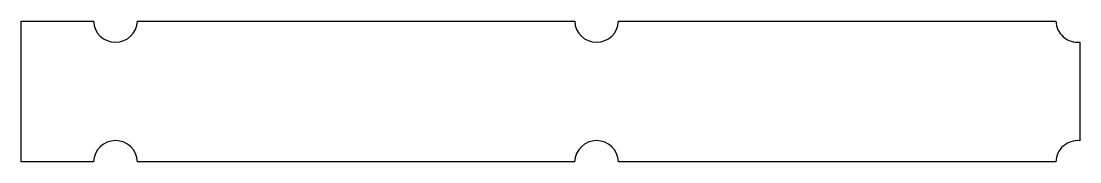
# Model space of a CAD drawing. Header units: millimetres. Extents: x 0 to 188, y 0 to 25.
import ezdxf

# ---------------------------------------------------------------- set-up
doc = ezdxf.new("R2010")
doc.units = ezdxf.units.MM
doc.layers.add('Body029', color=7, linetype='Continuous')

msp = doc.modelspace()

# ---------------------------------------------------------------- linework, layer by layer
at = {"layer": 'Body029'}
for p, q in [((-0.02, -0.01, 0.5), (-0.02, 24.99, 0.5)), ((-0.02, 24.99, 0.5), (12.87, 24.99, 0.5)), ((20.66, 24.99, 0.5), (98.54, 24.99, 0.5)), ((106.33, 24.99, 0.5), (184.2, 24.99, 0.5)), ((188.48, 21.27, 0.5), (188.48, 3.73, 0.5)), ((12.87, -0.01, 0.5), (-0.02, -0.01, 0.5)), ((98.54, -0.01, 0.5), (20.66, -0.01, 0.5)), ((184.2, -0.01, 0.5), (106.33, -0.01, 0.5))]:
    msp.add_line(p, q, dxfattribs=at)
for centre, start, end in [((16.77, 25.15, 0.5), 182.351, 357.6487), ((102.43, 25.15, 0.5), 182.351, 357.6487), ((188.1, 25.15, 0.5), 182.3513, 275.5918), ((16.77, -0.15, 0.5), 2.0571, 177.9429), ((102.43, -0.15, 0.5), 2.0572, 177.943), ((188.1, -0.15, 0.5), 84.4085, 177.943)]:
    msp.add_arc(centre, 3.9, start, end, dxfattribs=at)

doc.saveas('drawing.dxf')
